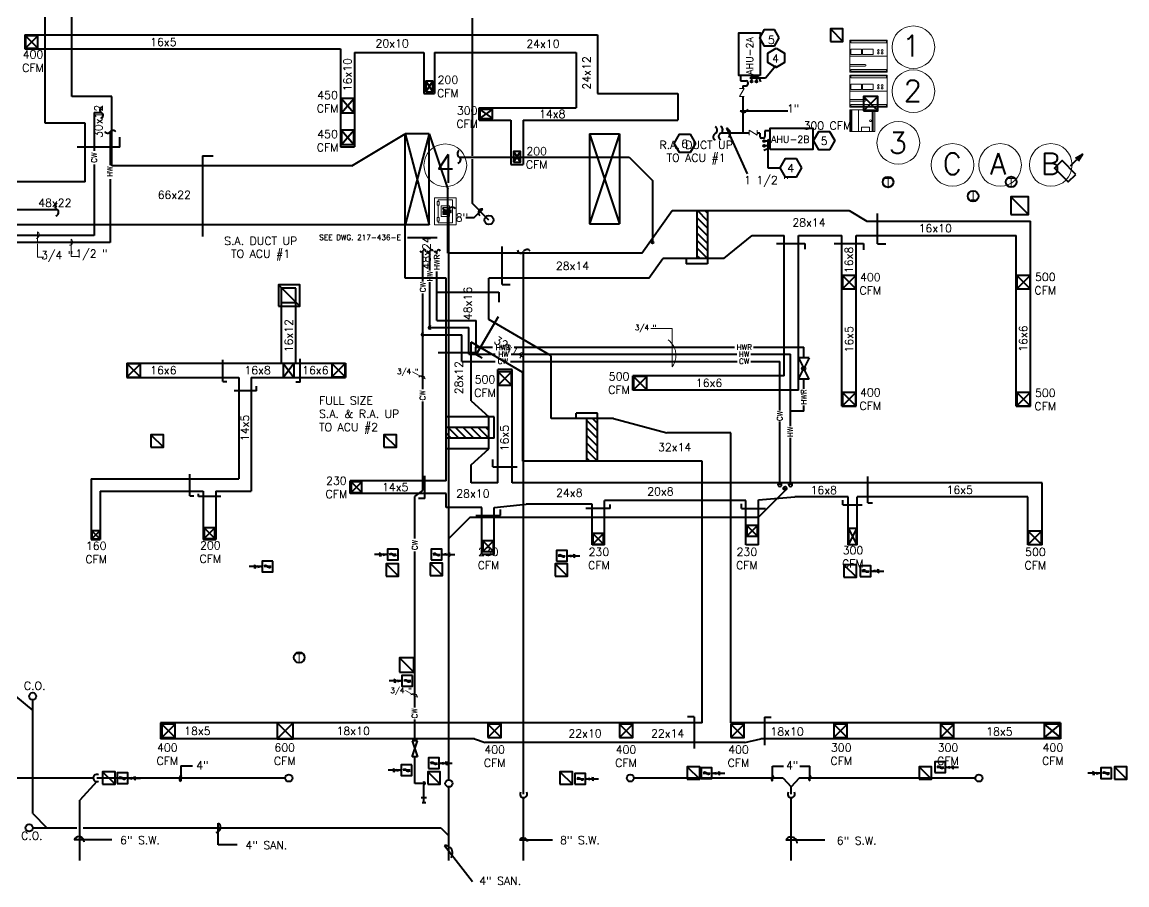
# Model space of a CAD drawing. Header units: inches. Extents: x 1071783 to 1074856, y 1075949 to 1078675.
# Drawn here: x 1072533 to 1073775, y 1076004 to 1076974 of the extents above; entities that cross this region are included whole.
import ezdxf
from ezdxf.enums import TextEntityAlignment as Align

# ---------------------------------------------------------------- set-up
doc = ezdxf.new("R2010")
doc.units = ezdxf.units.IN
doc.header["$MEASUREMENT"] = 0
doc.layers.get('0').update_dxf_attribs({"linetype": 'CONTINUOUS'})
for name, color, linetype, lineweight in [('M-BMCS', 211, 'CONTINUOUS', 20), ('M-CFM', 62, 'CONTINUOUS', 30), ('M-Diff', 172, 'CONTINUOUS', 40), ('M-DuctR', 7, 'CONTINUOUS', 40), ('M-DuctS', 21, 'CONTINUOUS', 40), ('M-Perim', 5, 'CONTINUOUS', 40), ('P-GCW', 132, 'CONTINUOUS', 40), ('P-San', 70, 'CONTINUOUS', 40), ('P-San-T', 231, 'CONTINUOUS', 20), ('P-Text', 50, 'CONTINUOUS', 20)]:
    doc.layers.add(name, color=color, linetype=linetype, lineweight=lineweight)
doc.styles.add('BGE', font='simplex.shx')

# ---------------------------------------------------------------- blocks, each defined once
blk = doc.blocks.new('THERMO')
at = {"linetype": 'Continuous'}
blk.add_circle((0.01, -0.01), 0.5, dxfattribs=at)
at = {"layer": 'M-DuctS', "linetype": 'Continuous', "style": 'BGE'}
blk.add_text('T', height=0.75, rotation=360, dxfattribs=at).set_placement((0.01, -0.43), align=Align.CENTER)
blk.add_text('T', height=0.75, rotation=360, dxfattribs=at).set_placement((0.01, -0.43), align=Align.CENTER)
blk = doc.blocks.new('TSTAT')
at = {"linetype": 'Continuous'}
blk.add_blockref('THERMO', (0, -0.05), dxfattribs=at)
blk = doc.blocks.new('EXHST')
at = {"linetype": 'Continuous'}
for p, q in [((0.17, 0.5), (0.46, 0.5)), ((0.54, 0.5), (0.83, 0.5)), ((1.09, 0.5), (1.6, 0.5)), ((1.6, 0.5), (1.68, 0.67)), ((1.68, 0.67), (1.68, 0.33)), ((1.68, 0.33), (1.77, 0.5)), ((1.77, 0.5), (2.21, 0.5))]:
    blk.add_line(p, q, dxfattribs=at)
blk.add_lwpolyline([(0, 0), (1, 0), (1, 1), (0, 1)], close=True, dxfattribs=at)
blk.add_lwpolyline([(1.43, 0.42), (1.09, 0.5), (1.43, 0.58)], dxfattribs=at)
blk.add_circle((0.5, 0.5), 0.0417, dxfattribs=at)
for centre, start, end in [((0.33, 0.38), 48.3482, 143.1301), ((0.67, 0.62), 228.3482, 323.1301)]:
    blk.add_arc(centre, 0.208, start, end, dxfattribs=at)
blk = doc.blocks.new('PHTR')
at = {"linetype": 'Continuous'}
blk.add_line((0.92, 2.79), (0.92, 1.17), dxfattribs=at)
blk.add_lwpolyline([(0.73, 2.04), (0.92, 2.79), (1.1, 2.04)], dxfattribs=at)
blk.add_lwpolyline([(1.83, 1), (0, 1), (0, 0), (1.83, 0)], close=True, dxfattribs=at)
blk = doc.blocks.new('MLC')
at = {"linetype": 'Continuous'}
for p, q in [((-0.58, 2.17), (-0.75, 2.17)), ((-0.75, 1.83), (-0.75, 2.17)), ((-0.67, 2.33), (0.67, 2.33)), ((-0.67, 2.17), (-0.67, 2.33)), ((-0.58, 1.83), (-0.58, 2.17)), ((0.67, 2.33), (0.67, 0.17)), ((-0.58, 1.83), (-0.75, 1.83)), ((-0.67, 0.67), (-0.67, 1.83)), ((0.48, 1.38), (0.56, 1.38)), ((0.48, 1.38), (0.48, 1.12)), ((0.48, 1.12), (0.56, 1.12)), ((0.56, 1.38), (0.56, 1.12)), ((-0.75, 0.67), (-0.75, 0.33)), ((-0.58, 0.67), (-0.75, 0.67)), ((-0.58, 0.33), (-0.75, 0.33)), ((-0.67, 0.17), (-0.67, 0.33)), ((0.67, 0.17), (-0.67, 0.17)), ((-0.58, 0.67), (-0.58, 0.33))]:
    blk.add_line(p, q, dxfattribs=at)
for points in [[(-1, 0), (1, 0), (1, 2.5), (-1, 2.5)], [(-0.75, 1.83), (-0.58, 1.83), (-0.58, 2.17), (-0.75, 2.17)], [(-0.38, 0.75), (0.38, 0.75), (0.38, 1.75), (-0.38, 1.75)], [(-0.23, 1.62), (0.23, 1.62), (0.23, 1.45), (-0.23, 1.45)], [(-0.23, 1.2), (-0.15, 1.2), (-0.15, 1.28), (-0.23, 1.28)], [(-0.23, 1.07), (-0.15, 1.07), (-0.15, 1.16), (-0.23, 1.16)], [(-0.1, 1.2), (-0.02, 1.2), (-0.02, 1.28), (-0.1, 1.28)], [(-0.1, 1.07), (-0.02, 1.07), (-0.02, 1.16), (-0.1, 1.16)], [(0.02, 1.2), (0.1, 1.2), (0.1, 1.28), (0.02, 1.28)], [(0.02, 1.07), (0.1, 1.07), (0.1, 1.16), (0.02, 1.16)], [(0.15, 1.2), (0.23, 1.2), (0.23, 1.28), (0.15, 1.28)], [(0.15, 1.07), (0.23, 1.07), (0.23, 1.16), (0.15, 1.16)], [(-0.23, 0.95), (-0.15, 0.95), (-0.15, 1.03), (-0.23, 1.03)], [(-0.1, 0.95), (-0.02, 0.95), (-0.02, 1.03), (-0.1, 1.03)], [(0.02, 0.95), (0.1, 0.95), (0.1, 1.03), (0.02, 1.03)], [(0.15, 0.95), (0.23, 0.95), (0.23, 1.03), (0.15, 1.03)]]:
    blk.add_lwpolyline(points, close=True, dxfattribs=at)
blk = doc.blocks.new('DX9100')
at = {"linetype": 'Continuous'}
for p, q in [((-1.75, 1.5), (1.75, 1.5)), ((-1.75, 0.71), (-0.33, 0.71)), ((-1.75, 0.55), (-0.33, 0.55))]:
    blk.add_line(p, q, dxfattribs=at)
for points in [[(-1.75, 0), (1.75, 0), (1.75, 3), (-1.75, 3)], [(-1.67, 2.92), (1.67, 2.92), (1.67, 2.75), (-1.67, 2.75)], [(-1.67, 1.65), (-0.67, 1.65), (-0.67, 2.15), (-1.67, 2.15)], [(-0.58, 1.65), (0.42, 1.65), (0.42, 2.15), (-0.58, 2.15)], [(-1.67, 0.25), (1.67, 0.25), (1.67, 0.08), (-1.67, 0.08)]]:
    blk.add_lwpolyline(points, close=True, dxfattribs=at)
for centre in [(0.91, 2.03), (1.27, 2.03), (0.91, 1.78), (1.27, 1.78)]:
    blk.add_circle(centre, 0.0833, dxfattribs=at)
blk.add_arc((-0.33, 0.63), 0.0833, 270, 90, dxfattribs=at)
blk = doc.blocks.new('UNT')
at = {"linetype": 'Continuous'}
blk.add_line((-0.181, 0), (-0.181, 1.005), dxfattribs=at)
for points in [[(-0.586, 1.005), (0.586, 1.005), (0.586, 0), (-0.586, 0)], [(-0.545, 1.005), (-0.503, 1.005), (-0.503, 0), (-0.545, 0)], [(0.461, 0), (0.503, 0), (0.503, 1.005), (0.461, 1.005)], [(-0.053, 0.201), (0.333, 0.201), (0.333, 0), (-0.053, 0)]]:
    blk.add_lwpolyline(points, close=True, dxfattribs=at)
blk.add_circle((0.378, 0.502), 0.0417, dxfattribs=at)
blk = doc.blocks.new('CURL')
at = {"linetype": 'Continuous'}
for centre, radius, start, end in [((0.27, -0.76), 0.808, 109.8368, 242.407), ((-0.51, 0.7), 0.866, 305.1072, 62.6489)]:
    blk.add_arc(centre, radius, start, end, dxfattribs=at)

msp = doc.modelspace()

# ---------------------------------------------------------------- linework, layer by layer
at = {"layer": 'M-BMCS'}
for centre in [(1073535.3, 1076945.3), (1073535.3, 1076895.9), (1073518.4, 1076837.8), (1073009, 1076812.6), (1073579.4, 1076813), (1073632.8, 1076813), (1073689.8, 1076813)]:
    msp.add_circle(centre, 24, dxfattribs=at)
at = {"layer": 'M-Diff'}
for p, q in [((1073442.1, 1076965.9), (1073456.1, 1076951.9)), ((1072536.9, 1076958.2), (1072550.9, 1076944.2)), ((1072536.9, 1076944.2), (1072550.9, 1076958.2)), ((1072987, 1076907.3), (1072995, 1076895.3)), ((1072987, 1076895.3), (1072995, 1076907.3)), ((1073479.3, 1076889.8), (1073495.3, 1076873.8)), ((1073495.3, 1076889.8), (1073479.3, 1076873.8)), ((1072892.2, 1076887.6), (1072906.2, 1076871.6)), ((1072892.2, 1076871.6), (1072906.2, 1076887.6)), ((1073047.9, 1076875.4), (1073061.9, 1076865.4)), ((1073047.9, 1076865.4), (1073061.9, 1076875.4)), ((1072892.2, 1076852.2), (1072906.2, 1076836.2)), ((1072892.2, 1076836.2), (1072906.2, 1076852.2)), ((1073085.5, 1076828.1), (1073093.5, 1076816.1)), ((1073085.5, 1076816.1), (1073093.5, 1076828.1)), ((1073644.8, 1076777.3), (1073664.8, 1076757.3)), ((1073455.5, 1076688.6), (1073470.5, 1076673.6)), ((1073470.5, 1076688.6), (1073455.5, 1076673.6)), ((1073651.5, 1076688.6), (1073666.5, 1076673.6)), ((1073666.5, 1076688.6), (1073651.5, 1076673.6)), ((1072821.5, 1076678.4), (1072845.5, 1076654.4)), ((1072666.3, 1076589.6), (1072651.3, 1076574.7)), ((1072651.4, 1076589.6), (1072666.3, 1076574.6)), ((1072896.2, 1076589.7), (1072881.2, 1076574.7)), ((1072881.3, 1076589.7), (1072896.2, 1076574.7)), ((1073068.5, 1076580.6), (1073083.5, 1076565.6)), ((1073083.5, 1076580.6), (1073068.5, 1076565.6)), ((1073220.5, 1076575.4), (1073235.5, 1076560.4)), ((1073235.5, 1076575.4), (1073220.5, 1076560.4)), ((1073455.5, 1076557.4), (1073470.5, 1076542.4)), ((1073455.5, 1076542.4), (1073470.5, 1076557.4)), ((1073651.5, 1076557.4), (1073666.5, 1076542.4)), ((1073651.5, 1076542.4), (1073666.5, 1076557.4)), ((1072678, 1076509.8), (1072692, 1076495.8)), ((1072940, 1076509.8), (1072954, 1076495.8)), ((1072903, 1076456.9), (1072915, 1076444.9)), ((1072915, 1076456.9), (1072903, 1076444.9)), ((1073348, 1076407.6), (1073360, 1076395.6)), ((1073360, 1076407.6), (1073348, 1076395.6)), ((1072611.3, 1076401.6), (1072620.3, 1076392.6)), ((1072620.3, 1076401.6), (1072611.3, 1076392.6)), ((1072737.7, 1076393), (1072749.7, 1076405)), ((1072737.7, 1076405), (1072749.7, 1076393)), ((1073175, 1076398.8), (1073187, 1076386.8)), ((1073187, 1076398.8), (1073175, 1076386.8)), ((1073462.5, 1076404.4), (1073471.5, 1076386.4)), ((1073471.5, 1076404.4), (1073462.5, 1076386.4)), ((1073664.5, 1076401.4), (1073679.5, 1076386.4)), ((1073679.5, 1076401.4), (1073664.5, 1076386.4)), ((1073051, 1076390.7), (1073063, 1076378.7)), ((1073063, 1076390.7), (1073051, 1076378.7)), ((1072942.4, 1076364.7), (1072956.4, 1076350.7)), ((1072991.9, 1076365.6), (1073005.9, 1076351.6)), ((1073132.5, 1076364.7), (1073146.5, 1076350.7)), ((1073457.3, 1076363.6), (1073471.3, 1076349.6)), ((1072957.5, 1076259.1), (1072973.5, 1076243.1)), ((1072690.3, 1076184.5), (1072705.3, 1076169.5)), ((1072690.3, 1076169.5), (1072705.3, 1076184.5)), ((1072819.9, 1076185.9), (1072837.9, 1076167.9)), ((1072837.9, 1076185.9), (1072819.9, 1076167.9)), ((1073056.8, 1076184.5), (1073071.8, 1076169.5)), ((1073056.8, 1076169.5), (1073071.8, 1076184.5)), ((1073204.8, 1076184.5), (1073219.8, 1076169.5)), ((1073204.8, 1076169.5), (1073219.8, 1076184.5)), ((1073330.1, 1076184.5), (1073345.1, 1076169.5)), ((1073330.1, 1076169.5), (1073345.1, 1076184.5)), ((1073445.9, 1076184.5), (1073460.9, 1076169.5)), ((1073445.9, 1076169.5), (1073460.9, 1076184.5)), ((1073565.9, 1076184.5), (1073580.9, 1076169.5)), ((1073565.9, 1076169.5), (1073580.9, 1076184.5)), ((1073682.3, 1076184.4), (1073700.3, 1076169.4)), ((1073700.3, 1076184.4), (1073682.3, 1076169.4)), ((1073281.1, 1076136.5), (1073295.1, 1076122.5)), ((1073541.8, 1076136.5), (1073555.8, 1076122.5)), ((1073761.4, 1076136.5), (1073775.4, 1076122.5)), ((1072623.6, 1076131), (1072637.6, 1076117)), ((1072989.3, 1076131), (1073003.3, 1076117)), ((1073137.9, 1076131), (1073151.9, 1076117))]:
    msp.add_line(p, q, dxfattribs=at)
for points in [[(1073442.1, 1076951.9), (1073456.1, 1076951.9), (1073456.1, 1076965.9), (1073442.1, 1076965.9)], [(1072536.9, 1076944.2), (1072550.9, 1076944.2), (1072550.9, 1076958.2), (1072536.9, 1076958.2)], [(1072987, 1076895.3), (1072995, 1076895.3), (1072995, 1076907.3), (1072987, 1076907.3)], [(1073479.3, 1076873.8), (1073495.3, 1076873.8), (1073495.3, 1076889.8), (1073479.3, 1076889.8)], [(1072892.2, 1076871.6), (1072906.2, 1076871.6), (1072906.2, 1076887.6), (1072892.2, 1076887.6)], [(1073047.9, 1076865.4), (1073061.9, 1076865.4), (1073061.9, 1076875.4), (1073047.9, 1076875.4)], [(1072892.2, 1076836.2), (1072906.2, 1076836.2), (1072906.2, 1076852.2), (1072892.2, 1076852.2)], [(1073085.5, 1076816.1), (1073093.5, 1076816.1), (1073093.5, 1076828.1), (1073085.5, 1076828.1)], [(1073644.8, 1076757.3), (1073664.8, 1076757.3), (1073664.8, 1076777.3), (1073644.8, 1076777.3)], [(1073455.5, 1076673.6), (1073470.5, 1076673.6), (1073470.5, 1076688.6), (1073455.5, 1076688.6)], [(1073651.5, 1076673.6), (1073666.5, 1076673.6), (1073666.5, 1076688.6), (1073651.5, 1076688.6)], [(1072821.5, 1076654.4), (1072845.5, 1076654.4), (1072845.5, 1076678.4), (1072821.5, 1076678.4)], [(1072651.3, 1076574.6), (1072666.3, 1076574.6), (1072666.3, 1076589.6), (1072651.3, 1076589.6)], [(1072881.2, 1076574.7), (1072896.2, 1076574.7), (1072896.2, 1076589.7), (1072881.2, 1076589.7)], [(1073068.5, 1076565.6), (1073083.5, 1076565.6), (1073083.5, 1076580.6), (1073068.5, 1076580.6)], [(1073220.5, 1076560.4), (1073235.5, 1076560.4), (1073235.5, 1076575.4), (1073220.5, 1076575.4)], [(1073455.5, 1076542.4), (1073470.5, 1076542.4), (1073470.5, 1076557.4), (1073455.5, 1076557.4)], [(1073651.5, 1076542.4), (1073666.5, 1076542.4), (1073666.5, 1076557.4), (1073651.5, 1076557.4)], [(1072678, 1076495.8), (1072692, 1076495.8), (1072692, 1076509.8), (1072678, 1076509.8)], [(1072940, 1076495.8), (1072954, 1076495.8), (1072954, 1076509.8), (1072940, 1076509.8)], [(1072903, 1076444.9), (1072915, 1076444.9), (1072915, 1076456.9), (1072903, 1076456.9)], [(1073348, 1076395.6), (1073360, 1076395.6), (1073360, 1076407.6), (1073348, 1076407.6)], [(1072611.3, 1076392.6), (1072620.3, 1076392.6), (1072620.3, 1076401.6), (1072611.3, 1076401.6)], [(1072737.7, 1076393), (1072749.7, 1076393), (1072749.7, 1076405), (1072737.7, 1076405)], [(1073175, 1076386.8), (1073187, 1076386.8), (1073187, 1076398.8), (1073175, 1076398.8)], [(1073462.5, 1076386.4), (1073471.5, 1076386.4), (1073471.5, 1076404.4), (1073462.5, 1076404.4)], [(1073664.5, 1076386.4), (1073679.5, 1076386.4), (1073679.5, 1076401.4), (1073664.5, 1076401.4)], [(1073051, 1076378.7), (1073063, 1076378.7), (1073063, 1076390.7), (1073051, 1076390.7)], [(1072942.4, 1076350.7), (1072956.4, 1076350.7), (1072956.4, 1076364.7), (1072942.4, 1076364.7)], [(1072991.9, 1076351.6), (1073005.9, 1076351.6), (1073005.9, 1076365.6), (1072991.9, 1076365.6)], [(1073132.5, 1076350.7), (1073146.5, 1076350.7), (1073146.5, 1076364.7), (1073132.5, 1076364.7)], [(1073457.3, 1076349.6), (1073471.3, 1076349.6), (1073471.3, 1076363.6), (1073457.3, 1076363.6)], [(1072957.5, 1076243.1), (1072973.5, 1076243.1), (1072973.5, 1076259.1), (1072957.5, 1076259.1)], [(1072690.3, 1076169.5), (1072705.3, 1076169.5), (1072705.3, 1076184.5), (1072690.3, 1076184.5)], [(1072819.9, 1076167.9), (1072837.9, 1076167.9), (1072837.9, 1076185.9), (1072819.9, 1076185.9)], [(1073056.8, 1076169.5), (1073071.8, 1076169.5), (1073071.8, 1076184.5), (1073056.8, 1076184.5)], [(1073204.8, 1076169.5), (1073219.8, 1076169.5), (1073219.8, 1076184.5), (1073204.8, 1076184.5)], [(1073330.1, 1076169.5), (1073345.1, 1076169.5), (1073345.1, 1076184.5), (1073330.1, 1076184.5)], [(1073445.9, 1076169.5), (1073460.9, 1076169.5), (1073460.9, 1076184.5), (1073445.9, 1076184.5)], [(1073565.9, 1076169.5), (1073580.9, 1076169.5), (1073580.9, 1076184.5), (1073565.9, 1076184.5)], [(1073682.3, 1076169.4), (1073700.3, 1076169.4), (1073700.3, 1076184.4), (1073682.3, 1076184.4)], [(1073281.1, 1076122.5), (1073295.1, 1076122.5), (1073295.1, 1076136.5), (1073281.1, 1076136.5)], [(1073541.8, 1076122.5), (1073555.8, 1076122.5), (1073555.8, 1076136.5), (1073541.8, 1076136.5)], [(1073761.4, 1076122.5), (1073775.4, 1076122.5), (1073775.4, 1076136.5), (1073761.4, 1076136.5)], [(1072623.6, 1076117), (1072637.6, 1076117), (1072637.6, 1076131), (1072623.6, 1076131)], [(1072989.3, 1076117), (1073003.3, 1076117), (1073003.3, 1076131), (1072989.3, 1076131)], [(1073137.9, 1076117), (1073151.9, 1076117), (1073151.9, 1076131), (1073137.9, 1076131)]]:
    msp.add_lwpolyline(points, close=True, dxfattribs=at)
at = {"layer": 'M-DuctR'}
for p, q in [((1073171, 1076848), (1073171, 1076747)), ((1073171, 1076848), (1073205, 1076848)), ((1073171, 1076848), (1073205, 1076747)), ((1073205, 1076848), (1073171, 1076747)), ((1073205, 1076848), (1073205, 1076747)), ((1073171, 1076747), (1073205, 1076747)), ((1072824.8, 1076590.2), (1072824.8, 1076674.4)), ((1072840.8, 1076674.4), (1072824.8, 1076674.4)), ((1072840.8, 1076590.2), (1072840.8, 1076674.4)), ((1072824.8, 1076658.4), (1072840.8, 1076658.4))]:
    msp.add_line(p, q, dxfattribs=at)
at = {"layer": 'M-DuctS'}
for p, q in [((1072589, 1076889.9), (1072589, 1076994.9)), ((1072559, 1076859.9), (1072559, 1076979.9)), ((1072536, 1076959.4), (1072536, 1076943.4)), ((1072536, 1076959.4), (1072559, 1076959.4)), ((1072559, 1076959.4), (1072589, 1076959.4)), ((1072589, 1076959.4), (1073180, 1076959.4)), ((1073180, 1076959.4), (1073180, 1076893.4)), ((1072536, 1076943.4), (1072559, 1076943.4)), ((1072559, 1076943.4), (1072589, 1076943.4)), ((1072589, 1076943.4), (1072891, 1076943.4)), ((1072891, 1076943.4), (1072891, 1076833.4)), ((1072907, 1076939.4), (1072907, 1076833.4)), ((1072907, 1076939.4), (1072985, 1076939.4)), ((1072985, 1076939.4), (1072985, 1076893.4)), ((1072997, 1076939.4), (1072997, 1076893.4)), ((1072997, 1076939.4), (1073156, 1076939.4)), ((1073156, 1076939.4), (1073156, 1076877.4)), ((1073369.2, 1076911), (1073380.8, 1076924.7)), ((1073340.8, 1076913.7), (1073340.8, 1076907.7)), ((1073340.8, 1076907.7), (1073347.2, 1076907.7)), ((1073349.2, 1076905.7), (1073349.2, 1076904)), ((1073351.6, 1076911), (1073369.2, 1076911)), ((1073353.4, 1076913.7), (1073353.4, 1076907.7)), ((1073358.8, 1076913.7), (1073358.8, 1076907.7)), ((1072634, 1076889.9), (1072589, 1076889.9)), ((1072634, 1076811.9), (1072634, 1076889.9)), ((1072985, 1076893.4), (1072997, 1076893.4)), ((1073180, 1076893.4), (1073270.5, 1076893.4)), ((1073270.5, 1076893.4), (1073270.5, 1076863.4)), ((1073343.4, 1076902), (1073347.2, 1076902)), ((1073343.4, 1076902), (1073343.4, 1076899)), ((1073343.5, 1076890), (1073343.5, 1076848.7)), ((1073047, 1076877.4), (1073156, 1076877.4)), ((1073047, 1076863.4), (1073047, 1076877.4)), ((1073340.5, 1076873.8), (1073394.1, 1076873.8)), ((1072604, 1076859.9), (1072559, 1076859.9)), ((1072604, 1076793.9), (1072604, 1076859.9)), ((1073047, 1076863.4), (1073082.6, 1076863.4)), ((1073082.6, 1076863.4), (1073082.6, 1076813.4)), ((1073096.6, 1076863.4), (1073096.6, 1076813.4)), ((1073096.6, 1076863.4), (1073270.5, 1076863.4)), ((1073325.3, 1076854.4), (1073348.6, 1076803)), ((1072642.9, 1076832.9), (1072642.9, 1076844.1)), ((1072904, 1076811.9), (1072964, 1076847.9)), ((1072964, 1076685.9), (1072964, 1076847.9)), ((1072991, 1076847.9), (1072964, 1076847.9)), ((1072964, 1076847.9), (1072991, 1076745.9)), ((1072991, 1076847.9), (1072964, 1076745.9)), ((1072991, 1076745.9), (1072991, 1076847.9)), ((1072991, 1076847.9), (1073012, 1076785.9)), ((1073350.5, 1076848.8), (1073319.1, 1076848.8)), ((1073362.7, 1076848.8), (1073359.7, 1076848.8)), ((1073362.7, 1076848.8), (1073362.7, 1076845)), ((1073366.4, 1076843), (1073364.7, 1076843)), ((1073374.4, 1076851.4), (1073368.4, 1076851.4)), ((1073368.4, 1076851.4), (1073368.4, 1076845)), ((1073371.7, 1076841.7), (1073371.7, 1076809.7)), ((1072642.9, 1076832.9), (1072594.9, 1076832.9)), ((1072891, 1076833.4), (1072907, 1076833.4)), ((1073374.4, 1076839.9), (1073368.4, 1076839.9)), ((1073374.4, 1076834.5), (1073368.4, 1076834.5)), ((1072736, 1076823.2), (1072736, 1076732.7)), ((1072736, 1076823.2), (1072748, 1076823.2)), ((1072904, 1076811.9), (1072634, 1076811.9)), ((1073082.6, 1076813.4), (1073096.6, 1076813.4)), ((1073371.7, 1076809.7), (1073385.5, 1076809.7)), ((1072604, 1076793.9), (1072520, 1076793.9)), ((1073012, 1076713.9), (1073012, 1076785.9)), ((1073230, 1076713.9), (1073264, 1076761.9)), ((1073264, 1076761.9), (1073427, 1076761.9)), ((1073292, 1076761.9), (1073292, 1076707.9)), ((1073304, 1076741.9), (1073292, 1076753.9)), ((1073304, 1076750.3), (1073292.4, 1076761.9)), ((1073304, 1076758.8), (1073300.9, 1076761.9)), ((1073304, 1076761.9), (1073304, 1076701.9)), ((1073426.7, 1076761.9), (1073463, 1076761.9)), ((1073463, 1076761.9), (1073483, 1076749.9)), ((1073495, 1076724.2), (1073495, 1076758.4)), ((1072991, 1076745.9), (1072504, 1076745.9)), ((1073304, 1076733.4), (1073292, 1076745.4)), ((1073483, 1076749.9), (1073667, 1076749.9)), ((1073667, 1076541.9), (1073667, 1076749.9)), ((1073304, 1076724.9), (1073292, 1076736.9)), ((1073304, 1076716.4), (1073292, 1076728.4)), ((1073322, 1076707.9), (1073354, 1076733.9)), ((1073354, 1076733.9), (1073390, 1076733.9)), ((1073390, 1076575.9), (1073390, 1076733.9)), ((1073406, 1076559.9), (1073406, 1076733.9)), ((1073406, 1076733.9), (1073455, 1076733.9)), ((1073455, 1076541.9), (1073455, 1076733.9)), ((1073471, 1076733.9), (1073651, 1076733.9)), ((1073471, 1076541.9), (1073471, 1076733.9)), ((1073651, 1076541.9), (1073651, 1076733.9)), ((1073073, 1076678.8), (1073073, 1076721.2)), ((1073304, 1076707.9), (1073292, 1076719.9)), ((1073381.4, 1076724.9), (1073413.3, 1076724.9)), ((1073413.3, 1076724.9), (1073413.3, 1076718.3)), ((1073446.2, 1076724.9), (1073479.3, 1076724.9)), ((1073479.3, 1076724.9), (1073479.3, 1076717.6)), ((1073495, 1076724.2), (1073504.5, 1076724.2)), ((1073230, 1076713.9), (1073012, 1076713.9)), ((1073238, 1076685.9), (1073253.6, 1076707.9)), ((1073322, 1076707.9), (1073253.6, 1076707.9)), ((1073280, 1076707.9), (1073280, 1076701.9)), ((1073295.5, 1076707.9), (1073292, 1076711.4)), ((1073304, 1076701.9), (1073280, 1076701.9)), ((1073010, 1076685.9), (1072964, 1076685.9)), ((1073010, 1076457.9), (1073010, 1076685.9)), ((1073058, 1076639.3), (1073058, 1076685.9)), ((1073238, 1076685.9), (1073058, 1076685.9)), ((1073073, 1076678.8), (1073081.8, 1076678.8)), ((1073000.6, 1076669.9), (1073069.2, 1076669.9)), ((1073069.2, 1076669.9), (1073069.2, 1076658.7)), ((1073068.6, 1076642.4), (1073043.8, 1076600.1)), ((1073128, 1076598.3), (1073058, 1076639.3)), ((1073038, 1076547.9), (1073038, 1076613.9)), ((1073096, 1076579.9), (1073038, 1076613.9)), ((1073043.3, 1076601.9), (1073043.3, 1076608.1)), ((1072758.8, 1076569.6), (1072758.8, 1076593.9)), ((1072845.8, 1076568.9), (1072845.8, 1076595)), ((1073043.3, 1076601.9), (1073001.1, 1076601.9)), ((1073043.8, 1076600.1), (1073050.3, 1076596.2)), ((1073128, 1076527.9), (1073128, 1076598.3)), ((1072650.8, 1076590.2), (1072896.8, 1076590.2)), ((1072650.8, 1076590.2), (1072650.8, 1076574.2)), ((1072826.8, 1076590.2), (1072826.8, 1076574.2)), ((1072826.8, 1076574.2), (1072838.8, 1076590.2)), ((1072826.8, 1076590.2), (1072838.8, 1076574.2)), ((1072838.8, 1076590.2), (1072838.8, 1076574.2)), ((1072896.8, 1076590.2), (1072896.8, 1076574.2)), ((1073068, 1076455.9), (1073068, 1076583)), ((1073084, 1076583), (1073068, 1076583)), ((1073084, 1076455.9), (1073084, 1076583)), ((1073096, 1076479.9), (1073096, 1076579.9)), ((1072650.8, 1076574.2), (1072776.8, 1076574.2)), ((1072758.8, 1076569.6), (1072763.3, 1076569.6)), ((1072776.8, 1076574.2), (1072776.8, 1076460.2)), ((1072790.8, 1076574.2), (1072790.8, 1076446.2)), ((1072790.8, 1076574.2), (1072896.8, 1076574.2)), ((1072845.8, 1076568.9), (1072840.7, 1076568.9)), ((1073390, 1076575.9), (1073220, 1076575.9)), ((1073220, 1076559.9), (1073220, 1076575.9)), ((1072796.6, 1076559.2), (1072771.6, 1076559.2)), ((1072796.6, 1076559.2), (1072796.6, 1076564.4)), ((1073406, 1076559.9), (1073220, 1076559.9)), ((1073038, 1076547.9), (1073058, 1076529.9)), ((1073455, 1076541.9), (1073471, 1076541.9)), ((1073651, 1076541.9), (1073667, 1076541.9)), ((1073064, 1076529.9), (1073010, 1076529.9)), ((1073058, 1076493.9), (1073058, 1076529.9)), ((1073064, 1076505.9), (1073064, 1076529.9)), ((1073156, 1076527.9), (1073156, 1076533.9)), ((1073180, 1076533.9), (1073156, 1076533.9)), ((1073180, 1076479.9), (1073180, 1076533.9)), ((1073058, 1076517.9), (1073010, 1076517.9)), ((1073024.1, 1076505.9), (1073012.1, 1076517.9)), ((1073032.6, 1076505.9), (1073020.6, 1076517.9)), ((1073041, 1076505.9), (1073029, 1076517.9)), ((1073049.5, 1076505.9), (1073037.5, 1076517.9)), ((1073058, 1076505.9), (1073046, 1076517.9)), ((1073058, 1076514.4), (1073054.5, 1076517.9)), ((1073198, 1076527.9), (1073128, 1076527.9)), ((1073168, 1076479.9), (1073168, 1076527.9)), ((1073180, 1076513.9), (1073168, 1076525.9)), ((1073180, 1076505.4), (1073168, 1076517.4)), ((1073180, 1076522.3), (1073174.4, 1076527.9)), ((1073198, 1076527.9), (1073258, 1076511.9)), ((1073015.6, 1076505.9), (1073010, 1076511.5)), ((1073064, 1076505.9), (1073010, 1076505.9)), ((1073180, 1076496.9), (1073168, 1076508.9)), ((1073330, 1076511.9), (1073258, 1076511.9)), ((1073330, 1076185.9), (1073330, 1076511.9)), ((1073058, 1076493.9), (1073010, 1076493.9)), ((1073038, 1076475.9), (1073058, 1076493.9)), ((1073180, 1076488.4), (1073168, 1076500.4)), ((1073062.3, 1076473.9), (1073062.3, 1076481.9)), ((1073298, 1076479.9), (1073096, 1076479.9)), ((1073180, 1076479.9), (1073168, 1076491.9)), ((1073171.5, 1076479.9), (1073168, 1076483.4)), ((1073298, 1076185.9), (1073298, 1076479.9)), ((1073038, 1076455.9), (1073038, 1076475.9)), ((1073062.3, 1076473.9), (1073089.9, 1076473.9)), ((1072610.8, 1076460.2), (1072776.8, 1076460.2)), ((1072610.8, 1076460.2), (1072610.8, 1076392.2)), ((1072721.8, 1076441.1), (1072721.8, 1076465.4)), ((1073010, 1076457.9), (1072902, 1076457.9)), ((1072902, 1076443.9), (1072902, 1076457.9)), ((1072986, 1076438.1), (1072986, 1076463.7)), ((1073068, 1076455.9), (1073038, 1076455.9)), ((1073298, 1076455.9), (1073084, 1076455.9)), ((1073330, 1076455.9), (1073298, 1076455.9)), ((1073680, 1076455.9), (1073330, 1076455.9)), ((1073484, 1076433.1), (1073484, 1076462.7)), ((1073680, 1076385.9), (1073680, 1076455.9)), ((1072620.8, 1076446.2), (1072736.8, 1076446.2)), ((1072620.8, 1076446.2), (1072620.8, 1076392.2)), ((1072731.3, 1076440.2), (1072731.3, 1076443.3)), ((1072736.8, 1076446.2), (1072736.8, 1076392.2)), ((1072750.8, 1076446.2), (1072750.8, 1076392.2)), ((1072750.8, 1076446.2), (1072790.8, 1076446.2)), ((1073010, 1076443.9), (1072902, 1076443.9)), ((1073010, 1076427.9), (1073010, 1076443.9)), ((1072721.8, 1076441.1), (1072726, 1076441.1)), ((1072756.4, 1076440.2), (1072731.3, 1076440.2)), ((1072986, 1076438.1), (1072979, 1076438.1)), ((1073064, 1076427.9), (1073100, 1076431.9)), ((1073174, 1076431.9), (1073100, 1076431.9)), ((1073174, 1076385.9), (1073174, 1076431.9)), ((1073188, 1076385.9), (1073188, 1076435.9)), ((1073298, 1076435.9), (1073188, 1076435.9)), ((1073194.3, 1076426.9), (1073194.3, 1076431.4)), ((1073330, 1076435.9), (1073298, 1076435.9)), ((1073347, 1076435.9), (1073330, 1076435.9)), ((1073342, 1076426.9), (1073342, 1076432.1)), ((1073347, 1076385.9), (1073347, 1076435.9)), ((1073361, 1076436.5), (1073402, 1076439.9)), ((1073361, 1076385.9), (1073361, 1076436.5)), ((1073462, 1076439.9), (1073402, 1076439.9)), ((1073455.9, 1076430.9), (1073455.9, 1076436.1)), ((1073455.9, 1076430.9), (1073477.9, 1076430.9)), ((1073462, 1076385.9), (1073462, 1076439.9)), ((1073472, 1076385.9), (1073472, 1076439.9)), ((1073664, 1076439.9), (1073472, 1076439.9)), ((1073484, 1076433.1), (1073489.5, 1076433.1)), ((1073664, 1076385.9), (1073664, 1076439.9)), ((1073050, 1076427.9), (1073010, 1076427.9)), ((1073043.3, 1076418.9), (1073071.1, 1076418.9)), ((1073050, 1076375.2), (1073050, 1076427.9)), ((1073064, 1076375.2), (1073064, 1076427.9)), ((1073071.1, 1076418.9), (1073071.1, 1076425.8)), ((1073194.3, 1076426.9), (1073167.1, 1076426.9)), ((1073342, 1076426.9), (1073368.9, 1076426.9)), ((1072610.8, 1076392.2), (1072620.8, 1076392.2)), ((1072736.8, 1076392.2), (1072750.8, 1076392.2)), ((1073188, 1076385.9), (1073174, 1076385.9)), ((1073361, 1076385.9), (1073347, 1076385.9)), ((1073472, 1076385.9), (1073462, 1076385.9)), ((1073680, 1076385.9), (1073664, 1076385.9)), ((1073064, 1076375.2), (1073050, 1076375.2)), ((1073298, 1076185.9), (1072688.8, 1076185.9)), ((1072688.8, 1076185.9), (1072688.8, 1076167.9)), ((1073289, 1076192.9), (1073281.2, 1076192.9)), ((1073289, 1076192.9), (1073289, 1076157.3)), ((1073700.8, 1076185.9), (1073330, 1076185.9)), ((1073368, 1076192.3), (1073368, 1076160.8)), ((1073368, 1076192.3), (1073375.5, 1076192.3)), ((1073700.8, 1076185.9), (1073700.8, 1076167.9)), ((1073041.8, 1076167.9), (1072688.8, 1076167.9)), ((1073041.8, 1076167.9), (1073053.8, 1076163.9)), ((1073345.8, 1076163.9), (1073053.8, 1076163.9)), ((1073345.8, 1076163.9), (1073363.8, 1076167.9)), ((1073700.8, 1076167.9), (1073363.8, 1076167.9))]:
    msp.add_line(p, q, dxfattribs=at)
for points in [[(1073384.2, 1076955.8), (1073378.8, 1076946.4), (1073368, 1076946.4), (1073362.6, 1076955.8), (1073368, 1076965.1), (1073378.8, 1076965.1)], [(1073362.9, 1076913.7), (1073338.9, 1076913.7), (1073338.9, 1076961.7), (1073362.9, 1076961.7)], [(1073380.9, 1076944.2), (1073390.3, 1076938.8), (1073390.3, 1076928), (1073380.9, 1076922.6), (1073371.6, 1076928), (1073371.6, 1076938.8)], [(1073374.4, 1076830.4), (1073374.4, 1076854.4), (1073422.4, 1076854.4), (1073422.4, 1076830.4)], [(1073290.3, 1076837.3), (1073284.3, 1076826.9), (1073272.3, 1076826.9), (1073266.3, 1076837.3), (1073272.3, 1076847.6), (1073284.3, 1076847.6)], [(1073447.1, 1076840.4), (1073441.1, 1076830), (1073429.1, 1076830), (1073423.1, 1076840.4), (1073429.1, 1076850.8), (1073441.1, 1076850.8)], [(1073409.5, 1076809.7), (1073403.5, 1076799.3), (1073391.5, 1076799.3), (1073385.5, 1076809.7), (1073391.5, 1076820.1), (1073403.5, 1076820.1)]]:
    msp.add_lwpolyline(points, close=True, dxfattribs=at)
for centre in [(1073353.4, 1076906.7), (1073358.8, 1076906.7), (1073367.4, 1076839.9), (1073367.4, 1076834.5)]:
    msp.add_circle(centre, 1, dxfattribs=at)
for centre, radius, start, end in [((1073347.2, 1076905.7), 2, 0, 90), ((1073347.2, 1076904), 2, 270, 0), ((1073356.3, 1076905), 7.58, 11.7284, 128.0196), ((1073344.2, 1076877.2), 5.01, 222.2471, 344.1126), ((1073323.1, 1076848.4), 6.39, 316.3169, 70.0298), ((1073364.7, 1076845), 2, 180, 270), ((1073366.4, 1076845), 2, 270, 0), ((1073365.8, 1076837), 7.58, 281.7284, 38.0196)]:
    msp.add_arc(centre, radius, start, end, dxfattribs=at)
at = {"layer": 'P-GCW'}
for p, q in [((1072614, 1076871.9), (1072622.1, 1076871.9)), ((1072614, 1076871.9), (1072614, 1076829)), ((1072632, 1076850.3), (1072632, 1076812.9)), ((1072614, 1076813.6), (1072614, 1076733.9)), ((1072632, 1076796.9), (1072632, 1076725.9)), ((1072614, 1076733.9), (1072478, 1076733.9)), ((1072966.3, 1076731.5), (1072999.7, 1076731.5)), ((1072632, 1076725.9), (1072484, 1076725.9)), ((1072983.6, 1076682.2), (1072983.6, 1076716.5)), ((1072991.6, 1076694.5), (1072991.6, 1076716.5)), ((1072999.6, 1076712.8), (1072999.6, 1076716.5)), ((1072999.6, 1076638.2), (1072999.6, 1076693.3)), ((1072991.6, 1076631.7), (1072991.6, 1076681.1)), ((1072983.6, 1076623.7), (1072983.6, 1076668.7)), ((1072991.6, 1076630.2), (1073035.6, 1076630.2)), ((1072999.6, 1076638.2), (1073043.6, 1076638.2)), ((1073035.6, 1076600.2), (1073035.6, 1076630.2)), ((1073043.6, 1076608.2), (1073043.6, 1076638.2)), ((1072983.6, 1076622.2), (1073027.6, 1076622.2)), ((1072983.6, 1076560.9), (1072983.6, 1076620.7)), ((1073027.6, 1076592.2), (1073027.6, 1076622.2)), ((1073043.6, 1076608.2), (1073062.1, 1076608.2)), ((1073086.3, 1076608.2), (1073334.3, 1076608.2)), ((1073355.6, 1076608.2), (1073412, 1076608.2)), ((1073412, 1076596.2), (1073412, 1076608.2)), ((1073027.6, 1076592.2), (1073064.9, 1076592.2)), ((1073035.6, 1076600.2), (1073065.2, 1076600.2)), ((1073082.4, 1076592.2), (1073337.1, 1076592.2)), ((1073082.9, 1076600.2), (1073336.8, 1076600.2)), ((1073352.5, 1076600.2), (1073397, 1076600.2)), ((1073352.5, 1076592.2), (1073385, 1076592.2)), ((1073385, 1076537.2), (1073385, 1076592.2)), ((1073397, 1076519.5), (1073397, 1076600.2)), ((1073418, 1076596.2), (1073406, 1076596.2)), ((1073406, 1076596.2), (1073412, 1076584.2)), ((1073418, 1076596.2), (1073412, 1076584.2)), ((1073406, 1076572.2), (1073412, 1076584.2)), ((1073418, 1076572.2), (1073412, 1076584.2)), ((1073418, 1076572.2), (1073406, 1076572.2)), ((1073412, 1076561.5), (1073412, 1076572.2)), ((1072983.6, 1076447.2), (1072983.6, 1076547)), ((1073412, 1076536.2), (1073412, 1076542.8)), ((1073412, 1076536.2), (1073397, 1076536.2)), ((1073385, 1076453.6), (1073385, 1076524.7)), ((1073397, 1076453.6), (1073397, 1076506.2)), ((1072974.6, 1076440.2), (1072983.6, 1076447.2)), ((1072974.6, 1076393.1), (1072974.6, 1076440.2)), ((1072974.6, 1076203.2), (1072974.6, 1076378.5)), ((1072974.6, 1076165.9), (1072974.6, 1076189.6)), ((1072977.6, 1076165.9), (1072971.6, 1076165.9)), ((1072971.6, 1076165.9), (1072974.6, 1076156.9)), ((1072971.6, 1076147.9), (1072974.6, 1076156.9)), ((1072974.6, 1076156.9), (1072977.6, 1076165.9)), ((1072974.6, 1076156.9), (1072977.6, 1076147.9)), ((1072977.6, 1076147.9), (1072971.6, 1076147.9)), ((1072974.6, 1076117.9), (1072974.6, 1076147.9)), ((1072985, 1076117.9), (1072974.6, 1076117.9)), ((1072985, 1076095.9), (1072985, 1076116.4)), ((1072988, 1076101.7), (1072982, 1076101.7)), ((1072987, 1076095.9), (1072983, 1076095.9))]:
    msp.add_line(p, q, dxfattribs=at)
msp.add_circle((1073412, 1076584.2), 2, dxfattribs=at)
for centre, radius, start, end in [((1072623.7, 1076874.8), 3.28, 104.7704, 242.4125), ((1072620.8, 1076868.7), 3.45, 285.2167, 67.9195), ((1072629.2, 1076852.3), 3.43, 207.4185, 325.6521), ((1072635.2, 1076847.8), 4.08, 37.9372, 141.4373), ((1072982, 1076717.3), 1.82, 202.3919, 333.5678), ((1072985.3, 1076715.7), 1.85, 16.4188, 152.7291), ((1072990, 1076717.3), 1.82, 202.3919, 333.5678), ((1072993.3, 1076715.7), 1.85, 16.4188, 152.7291), ((1072998, 1076717.3), 1.82, 202.3919, 333.5678), ((1073001.3, 1076715.7), 1.85, 16.4188, 152.7291), ((1072991.6, 1076630.2), 1.5, 48.1897, 311.8103), ((1072983.6, 1076622.2), 1.5, 48.1897, 311.8103), ((1073385, 1076453.6), 2, 131.4096, 48.5904), ((1073397, 1076453.6), 2, 131.4096, 48.5904), ((1072985, 1076117.9), 1.5, 228.1897, 131.8103)]:
    msp.add_arc(centre, radius, start, end, dxfattribs=at)
msp.add_point((1072974.6, 1076156.9), dxfattribs=at)
at = {"layer": 'P-San'}
for p, q in [((1073039, 1076977.9), (1073039, 1076823.3)), ((1073012.4, 1076792.8), (1073012.4, 1076821.5)), ((1073024.5, 1076821.9), (1073215.9, 1076821.9)), ((1073039, 1076819.6), (1073039, 1076770.1)), ((1073215.9, 1076821.9), (1073242.1, 1076795.7)), ((1073242.1, 1076795.7), (1073242.1, 1076726.9)), ((1073058.1, 1076751.1), (1073039, 1076770.1)), ((1072316, 1076762.8), (1072572.5, 1076762.8)), ((1073013, 1076121.9), (1073013, 1076763.3)), ((1073032.1, 1076753.8), (1073041.6, 1076753.8)), ((1073041.6, 1076753.8), (1073051.1, 1076763.4)), ((1073097, 1076105.9), (1073097, 1076715.8)), ((1073361, 1076417.2), (1073391, 1076447.2)), ((1073391, 1076447.2), (1073391, 1076449.6)), ((1073037, 1076417.2), (1073013, 1076393.2)), ((1073037, 1076417.2), (1073361, 1076417.2)), ((1072470, 1076261.9), (1072545, 1076199.9)), ((1072545, 1076083.9), (1072545, 1076211.9)), ((1072711.5, 1076137.8), (1072711.5, 1076120.3)), ((1072711.5, 1076137.8), (1072724.5, 1076137.8)), ((1073377, 1076120.7), (1073377, 1076137.1)), ((1073377, 1076137.1), (1073389.4, 1076137.1)), ((1073407.5, 1076137.1), (1073419, 1076137.1)), ((1073419, 1076120.7), (1073419, 1076137.1)), ((1072613, 1076123.9), (1072433, 1076123.9)), ((1072617, 1076119.9), (1072598, 1076098.9)), ((1072829, 1076123.9), (1072617, 1076123.9)), ((1073389, 1076123.9), (1073221, 1076123.9)), ((1073389, 1076123.9), (1073398, 1076113.9)), ((1073407, 1076123.9), (1073398, 1076113.9)), ((1073605, 1076123.9), (1073407, 1076123.9)), ((1073013, 1076031.4), (1073013, 1076113.9)), ((1073398, 1076105.9), (1073398, 1076113.9)), ((1072598, 1076031.4), (1072598, 1076098.9)), ((1073097, 1076031.4), (1073097, 1076101.9)), ((1073398, 1076031.4), (1073398, 1076101.9)), ((1072545, 1076083.9), (1072561, 1076067.9)), ((1072753.7, 1076048.7), (1072753.7, 1076073.3)), ((1072545, 1076067.9), (1072594.5, 1076067.9)), ((1072601.6, 1076067.9), (1073004, 1076067.9)), ((1073004, 1076067.9), (1073013, 1076058.9)), ((1072634.1, 1076054.6), (1072591.6, 1076054.6)), ((1072775, 1076048.7), (1072753.7, 1076048.7)), ((1073039.5, 1076007.3), (1073008.1, 1076047.9)), ((1073092.4, 1076054.3), (1073129.6, 1076054.3)), ((1073391.8, 1076054.3), (1073435.8, 1076054.3))]:
    msp.add_line(p, q, dxfattribs=at)
for centre, radius in [((1073058.1, 1076751.1), 5), ((1073242.1, 1076725.9), 1), ((1073391, 1076449.6), 2), ((1072545, 1076215.9), 4), ((1072833, 1076123.9), 4), ((1073013, 1076117.9), 4), ((1073217, 1076123.9), 4), ((1073609, 1076123.9), 4), ((1072541, 1076067.9), 4)]:
    msp.add_circle(centre, radius, dxfattribs=at)
for centre, radius, start, end in [((1073027.2, 1076825.7), 4.64, 128.637, 234.3256), ((1073022.5, 1076818.7), 3.78, 278.8079, 59.4587), ((1072574.9, 1076766.6), 4.64, 128.637, 234.3256), ((1072570.4, 1076759.6), 3.78, 278.8079, 59.4587), ((1073009.8, 1076765.2), 3.78, 188.8079, 329.4587), ((1073016.8, 1076760.8), 4.64, 38.637, 144.3256), ((1073050, 1076759.6), 3.9, 147.8086, 235.7322), ((1073050, 1076759.6), 3.9, 73.0243, 130.0796), ((1073093.8, 1076717.7), 3.78, 188.8079, 329.4587), ((1073100.8, 1076713.3), 4.64, 38.637, 144.3256), ((1072617, 1076123.9), 4, 60, 300), ((1072713.4, 1076123.3), 3.53, 176.2847, 236.865), ((1072713.4, 1076123.3), 3.53, 103.8726, 161.7645), ((1073378.5, 1076123.1), 2.88, 170.0531, 238.4524), ((1073378.5, 1076123.1), 2.88, 95.3634, 156.3864), ((1073420.5, 1076123.1), 2.88, 170.7183, 238.4524), ((1073420.5, 1076123.1), 2.88, 95.3634, 157.0415), ((1073097, 1076105.9), 4, 150, 30), ((1073398, 1076105.9), 4, 150, 30), ((1072750.5, 1076068.5), 5.81, 4.633, 55.8011), ((1072597, 1076052.3), 5.81, 89.6814, 157.0254), ((1072597, 1076052.3), 5.81, 356.1738, 71.3135), ((1072750.5, 1076068.5), 5.81, 278.9423, 342.8569), ((1073397.7, 1076050.8), 6.85, 93.1926, 148.6205), ((1073397.7, 1076050.8), 6.85, 0.5349, 78.4715), ((1073009.1, 1076039.9), 8.06, 70.8012, 97.1116), ((1073009.1, 1076039.9), 8.06, 319.709, 50.3224), ((1073096.6, 1076051.5), 5.02, 94.1388, 146.1737), ((1073096.6, 1076051.5), 5.02, 8.2275, 75.3238)]:
    msp.add_arc(centre, radius, start, end, dxfattribs=at)
at = {"layer": 'P-Text'}
for p, q in [((1072550.5, 1076727.1), (1072550.5, 1076737.9)), ((1072588.2, 1076710.2), (1072588.2, 1076729.5)), ((1072550.5, 1076709.3), (1072550.5, 1076724.4)), ((1072557.6, 1076709.3), (1072550.5, 1076709.3)), ((1072596.6, 1076710.2), (1072588.2, 1076710.2)), ((1073240.2, 1076629.1), (1073264, 1076629.1)), ((1073264, 1076629.1), (1073264, 1076586)), ((1072972.1, 1076580.5), (1072986.3, 1076572.6)), ((1072964.2, 1076222.2), (1072977.5, 1076214.8))]:
    msp.add_line(p, q, dxfattribs=at)
for centre, radius, start, end in [((1072548.1, 1076734.4), 4.17, 278.906, 345.4335), ((1072548.1, 1076734.4), 4.17, 1.9285, 55.2777), ((1072586.2, 1076726.4), 3.7, 0.6043, 57.2489), ((1072586.2, 1076726.4), 3.7, 274.7699, 341.9859), ((1073246.5, 1076599.1), 21.8, 27.2384, 53.3738), ((1073246.5, 1076599.1), 21.8, 5.847, 22.1704), ((1073246.5, 1076599.1), 21.8, 344.7144, 359.4434), ((1073246.5, 1076599.1), 21.8, 323.404, 338.2505), ((1072982.3, 1076572.1), 4.03, 79.1395, 141.9119), ((1072982.3, 1076572.1), 4.03, 6.9156, 62.6749), ((1072973.4, 1076214.6), 4.13, 84.1479, 138.5448), ((1072973.4, 1076214.6), 4.13, 3.3423, 62.1505)]:
    msp.add_arc(centre, radius, start, end, dxfattribs=at)

# ---------------------------------------------------------------- block references
at = {"layer": 'M-BMCS', "zscale": 12}
for name, p, xscale, yscale in [('DX9100', (1073485, 1076917.4), 12, 12), ('DX9100', (1073485, 1076878.1), 12, 12), ('UNT', (1073478.1, 1076850.7), 24, 24), ('MLC', (1073009, 1076745.9), 12, 12)]:
    msp.add_blockref(name, p, dxfattribs=dict(at, xscale=xscale, yscale=yscale))
at = {"layer": 'M-DuctR', "xscale": 12, "yscale": 12, "zscale": 12, "rotation": 180}
for p in [(1072955.9, 1076381), (1072815.1, 1076367.6), (1072972.2, 1076239), (1072971.4, 1076138.6), (1073758, 1076135.3)]:
    msp.add_blockref('EXHST', p, dxfattribs=at)
at = {"layer": 'M-DuctR', "xscale": 12, "yscale": 12, "zscale": 12}
for p in [(1072993.1, 1076369.2), (1073133.9, 1076367.6), (1073475.5, 1076350.6), (1072990.1, 1076134.5), (1073296.8, 1076123.3), (1073559.6, 1076130), (1072639.8, 1076117.7), (1073154.8, 1076117)]:
    msp.add_blockref('EXHST', p, dxfattribs=at)
at = {"layer": 'M-DuctS', "zscale": 12}
for name, p, xscale, yscale in [('CURL', (1073313, 1076848.4), 5.165552182092499, 5.165552182092499), ('CURL', (1073319.1, 1076848.8), 5.165552182092499, 5.165552182092499), ('TSTAT', (1073506.7, 1076794.5), 12, 12), ('TSTAT', (1073645.2, 1076794.6), 12, 12), ('TSTAT', (1072844.6, 1076260.1), 12, 12)]:
    msp.add_blockref(name, p, dxfattribs=dict(at, xscale=xscale, yscale=yscale))
at = {"layer": 'M-DuctS', "xscale": 12, "yscale": 12, "zscale": 12, "rotation": 180}
msp.add_blockref('TSTAT', (1073602.6, 1076777.2), dxfattribs=at)
at = {"layer": 'M-Perim', "xscale": 12.00001840928089, "yscale": 12.00001840928089, "zscale": 12, "rotation": 315}
msp.add_blockref('PHTR', (1073694, 1076809.4), dxfattribs=at)

# ---------------------------------------------------------------- texts
at = {"layer": 'M-BMCS', "style": 'BGE'}
for s, p in [('1', (1073532.9, 1076947)), ('2', (1073534.7, 1076896.5)), ('3', (1073517.9, 1076837.8)), ('4', (1073009, 1076812.6)), ('C', (1073579, 1076814.4)), ('A', (1073630.5, 1076814.4)), ('B', (1073689.4, 1076814.4))]:
    msp.add_text(s, height=24, dxfattribs=at).set_placement(p, align=Align.MIDDLE)
at = {"layer": 'M-CFM', "style": 'BGE'}
for s, p in [('400', (1072545.3, 1076937.2)), ('CFM', (1072545.3, 1076922.2)), ('200', (1073011.9, 1076908.7)), ('450', (1072876.6, 1076891.5)), ('CFM', (1073011.8, 1076893.7)), ('CFM', (1072876.6, 1076876.5)), ('300', (1073033.6, 1076874.2)), ('CFM', (1073033.6, 1076859.2)), ('300 CFM', (1073438.6, 1076857.2)), ('450', (1072876.6, 1076847.7)), ('CFM', (1072876.6, 1076832.7)), ('200', (1073111.7, 1076828.5)), ('CFM', (1073111.7, 1076813.5)), ('400', (1073486.9, 1076686.9)), ('500', (1073683.7, 1076687.1)), ('CFM', (1073486.9, 1076671.9)), ('CFM', (1073683.6, 1076672.1)), ('500', (1073204.4, 1076575.3)), ('500', (1073053.6, 1076571.9)), ('CFM', (1073053.6, 1076556.9)), ('CFM', (1073204.3, 1076560.3)), ('400', (1073486.9, 1076557.3)), ('500', (1073683.7, 1076556.8)), ('CFM', (1073486.9, 1076542.3)), ('CFM', (1073683.6, 1076541.8)), ('230', (1072886.5, 1076458.1)), ('CFM', (1072886.5, 1076443.1)), ('160', (1072616.4, 1076384.9)), ('200', (1072744.7, 1076385.4)), ('230', (1073057.4, 1076378.1)), ('230', (1073181.7, 1076378.1)), ('230', (1073348.1, 1076378.1)), ('300', (1073467.4, 1076379.9)), ('500', (1073672.6, 1076378)), ('CFM', (1072616.4, 1076369.9)), ('CFM', (1072744.8, 1076370.4)), ('CFM', (1073467.3, 1076364.9)), ('CFM', (1073057.5, 1076363.1)), ('CFM', (1073181.7, 1076363.1)), ('CFM', (1073348.1, 1076363.1)), ('CFM', (1073672.5, 1076363)), ('400', (1072696.4, 1076158.2)), ('600', (1072828.4, 1076158.2)), ('400', (1073064.5, 1076155.9)), ('400', (1073212.2, 1076155.9)), ('400', (1073338.7, 1076155.9)), ('300', (1073454.2, 1076158.2)), ('300', (1073574.3, 1076158.2)), ('400', (1073692.2, 1076158.2)), ('CFM', (1072696.4, 1076143.2)), ('CFM', (1072828.4, 1076143.2)), ('CFM', (1073064.5, 1076140.9)), ('CFM', (1073212.2, 1076140.9)), ('CFM', (1073338.6, 1076140.9)), ('CFM', (1073454.2, 1076143.2)), ('CFM', (1073574.2, 1076143.2)), ('CFM', (1073692.2, 1076143.2))]:
    msp.add_text(s, height=9, dxfattribs=at).set_placement(p, align=Align.MIDDLE)
at = {"layer": 'M-DuctR', "style": 'BGE'}
for s, p in [('R.A. DUCT UP', (1073291.1, 1076835.5)), ('TO ACU #1', (1073291, 1076820.5))]:
    msp.add_text(s, height=9, dxfattribs=at).set_placement(p, align=Align.MIDDLE)
msp.add_text('16x12', height=9, rotation=90, dxfattribs=at).set_placement((1072837.4, 1076602.4))
at = {"layer": 'M-DuctS', "style": 'BGE'}
for s, p in [('16x5', (1072691.9, 1076951.2)), ('20x10', (1072949.2, 1076949.6)), ('24x10', (1073118.8, 1076949.3)), ('14x8', (1073129.2, 1076870.3)), ('66x22', (1072704.2, 1076779.4)), ('48x22', (1072569.9, 1076770.5)), ('28x14', (1073417.9, 1076748.3)), ('16x10', (1073559.9, 1076741.8)), ('S.A. DUCT UP', (1072801.4, 1076727.6)), ('TO ACU #1', (1072801.3, 1076712.6)), ('28x14', (1073152, 1076699.5)), ('16x6', (1072691.9, 1076582.3)), ('16x8', (1072797.9, 1076582.3)), ('16x6', (1072862.8, 1076582.3)), ('16x6', (1073305.6, 1076568)), ('32x14', (1073266.9, 1076495.7)), ('14x5', (1072952.6, 1076450.9)), ('28x10', (1073040, 1076443.7)), ('24x8', (1073148.4, 1076444.6)), ('20x8', (1073250.9, 1076446.1)), ('16x8', (1073434.6, 1076447.6)), ('16x5', (1073587.5, 1076447.8)), ('18x5', (1072730.2, 1076176.8)), ('18x10', (1072905.4, 1076176.8)), ('22x10', (1073166.1, 1076174.1)), ('22x14', (1073259, 1076174.1)), ('18x10', (1073393.3, 1076176.2)), ('18x5', (1073632.1, 1076176.2))]:
    msp.add_text(s, height=9, dxfattribs=at).set_placement(p, align=Align.MIDDLE)
for s, height, rotation, p in [('AHU-2A', 7.83, 90, (1073355.3, 1076914.4)), ('Z', 9, 180, (1073346.3, 1076899)), ('Z', 9, 90, (1073359.5, 1076845.4))]:
    msp.add_text(s, height=height, rotation=rotation, dxfattribs=at).set_placement(p)
for s, height, p in [('5', 9, (1073371.8, 1076949.1)), ('4', 9, (1073376.5, 1076928)), ('1"', 9, (1073393.2, 1076872)), ('6', 9, (1073274.3, 1076832.4)), ('AHU-2B', 7.83, (1073375.2, 1076838)), ('5', 9, (1073431.2, 1076835.5)), ('4', 9, (1073393.5, 1076804.9)), ('1 1/2 "', 9, (1073345, 1076791.5)), ('FULL SIZE', 9, (1072867, 1076543.8)), ('S.A. & R.A. UP', 9, (1072867, 1076528.8)), ('TO ACU #2', 9, (1072867, 1076513.8))]:
    msp.add_text(s, height=height, dxfattribs=at).set_placement(p)
for s, p in [('16x10', (1072899, 1076914.5)), ('24x12', (1073167.9, 1076916.5)), ('30x12', (1072619, 1076862)), ('48x24', (1072987.8, 1076714.1)), ('16x8', (1073462.8, 1076706.3)), ('48x16', (1073034.2, 1076657.3)), ('16x5', (1073463, 1076617)), ('16x6', (1073658.8, 1076617.9)), ('28x12', (1073024.2, 1076573.9)), ('14x5', (1072783.6, 1076517.4)), ('16x5', (1073075.6, 1076506))]:
    msp.add_text(s, height=9, rotation=90, dxfattribs=at).set_placement(p, align=Align.MIDDLE)
msp.add_text('32x14', height=9, rotation=329.6209, dxfattribs=at).set_placement((1073078.9, 1076603.8), align=Align.CENTER)
at = {"layer": 'P-GCW', "style": 'BGE'}
msp.add_text('SEE DWG. 217-436-E', height=6, dxfattribs=at).set_placement((1072913.1, 1076731.6), align=Align.MIDDLE)
at = {"layer": 'P-San-T', "style": 'BGE'}
for s, p in [('8"', (1073027.6, 1076753.9)), ('C.O.', (1072547.2, 1076227.6)), ('4"', (1072735.8, 1076138.2)), ('4"', (1073399, 1076138.2)), ('C.O.', (1072544.1, 1076059)), ('6" S.W.', (1072665.7, 1076054.1)), ('8" S.W.', (1073160.4, 1076054.1)), ('6" S.W.', (1073471.6, 1076053.5)), ('4" SAN.', (1072807.8, 1076048.4)), ('4" SAN.', (1073070.7, 1076008.3))]:
    msp.add_text(s, height=9, dxfattribs=at).set_placement(p, align=Align.MIDDLE)
at = {"layer": 'P-Text', "style": 'BGE'}
for s, p in [('CW', (1072614, 1076821.2)), ('HW', (1072631.9, 1076805.5)), ('HWR', (1072999.5, 1076703.6)), ('HW', (1072991.6, 1076688)), ('CW', (1072983.7, 1076675.7)), ('CW', (1072983.5, 1076554)), ('HWR', (1073412, 1076552.2)), ('CW', (1073385, 1076530.9)), ('HW', (1073396.9, 1076513)), ('CW', (1072974.6, 1076385.8)), ('CW', (1072974.5, 1076196.6))]:
    msp.add_text(s, height=6, rotation=90, dxfattribs=at).set_placement(p, align=Align.MIDDLE)
for s, height, p in [(' 3/4 "', 9, (1072569.4, 1076711)), (' 1/2 "', 9, (1072608, 1076712.7)), (' 3/4 "', 6, (1073232.2, 1076629.8)), ('HWR', 6, (1073074.1, 1076607.8)), ('HWR', 6, (1073345.2, 1076608.1)), ('CW', 6, (1073073.7, 1076592.3)), ('HW', 6, (1073074.5, 1076600.2)), ('CW', 6, (1073345, 1076592.3)), ('HW', 6, (1073345, 1076600.2)), (' 3/4 "', 6, (1072964.7, 1076580.6)), (' 3/4 "', 6, (1072957.2, 1076222))]:
    msp.add_text(s, height=height, dxfattribs=at).set_placement(p, align=Align.MIDDLE)

doc.saveas('drawing.dxf')
